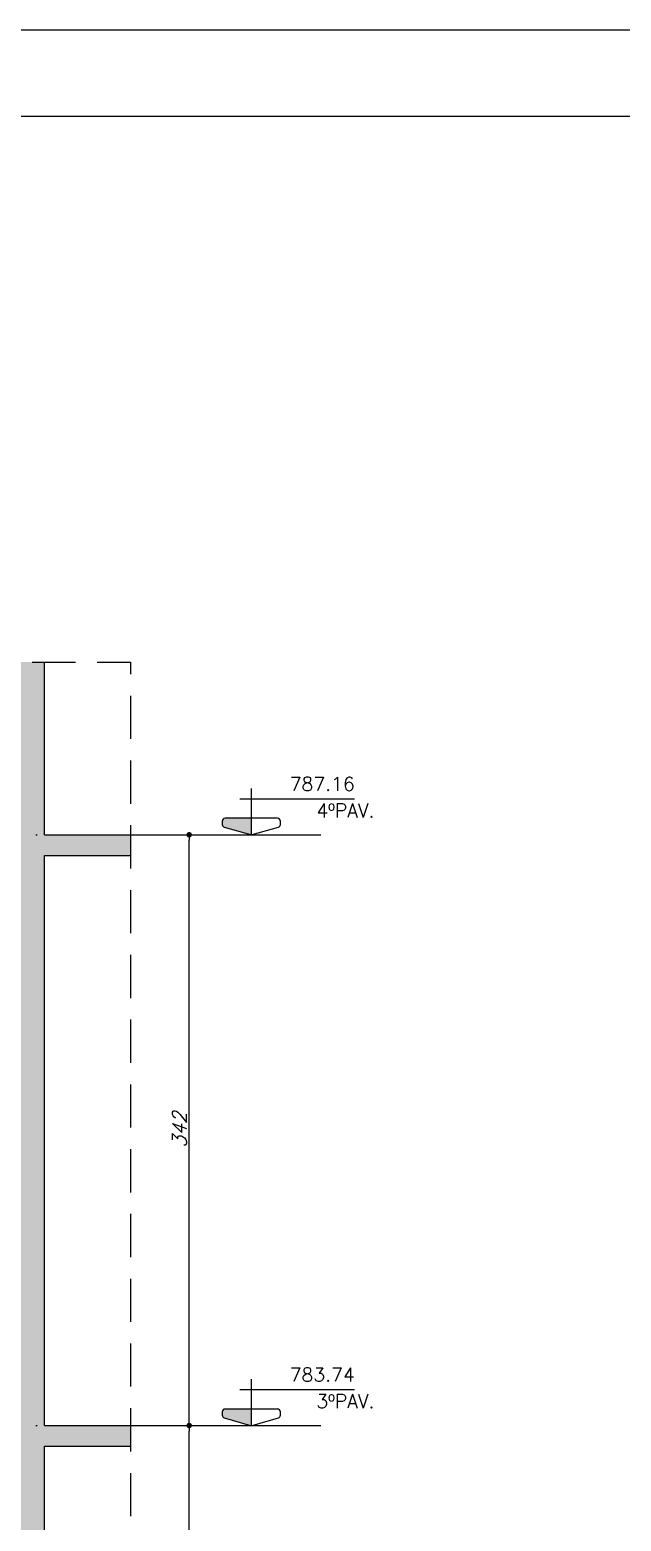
# Model space of a CAD drawing. Extents: x 0 to 6870, y 0 to 4205.
# Drawn here: x 1211 to 1553, y 3342 to 4205 of the extents above; entities that cross this region are included whole.
import ezdxf
from ezdxf.enums import TextEntityAlignment as Align

# ---------------------------------------------------------------- set-up
doc = ezdxf.new("R2010")
doc.units = 0
doc.header["$LTSCALE"] = 50
doc.header["$MEASUREMENT"] = 0
doc.linetypes.add('DASHED', pattern=[0.75, 0.5, -0.25])
doc.linetypes.add('DIVIDE2', pattern=[0.625, 0.25, -0.125, 0, -0.125, 0, -0.125])
doc.layers.get('0').update_dxf_attribs({"linetype": 'CONTINUOUS'})
doc.layers.get('DEFPOINTS').update_dxf_attribs({"linetype": 'CONTINUOUS'})
for name, color, linetype in [('F-AUX-RED', 1, 'CONTINUOUS'), ('F-CORTE', 4, 'CONTINUOUS'), ('F-COTAS', 106, 'CONTINUOUS'), ('F-EIXOS-DET', 1, 'CONTINUOUS'), ('F-MARGEM', 1, 'CONTINUOUS'), ('F-NÍVEL-VISTA', 2, 'CONTINUOUS'), ('F-SOLIDO', 71, 'CONTINUOUS'), ('F-TEXTO', 6, 'CONTINUOUS')]:
    doc.layers.add(name, color=color, linetype=linetype)
doc.styles.add('CP-TEXT-INCL', font='romans.shx', dxfattribs={"oblique": 20})
doc.styles.add('MCP', font='romans.shx')
doc.dimstyles.new('CP-COTAS-50', dxfattribs={"dimscale": 0.64, "dimtxt": 12.5, "dimasz": 5, "dimexe": 5, "dimexo": 5, "dimgap": 2.5, "dimtad": 1, "dimdec": 1, "dimdsep": 46, "dimtxsty": 'CP-TEXT-INCL', "dimblk1": 'DOT', "dimblk2": 'DOT', "dimsah": 1, "dimcen": 9, "dimclrd": 256, "dimclre": 256, "dimclrt": 256, "dimadec": 0, "dimazin": 0, "dimtfac": 1, "dimtdec": 1, "dimtmove": 2, "dimatfit": 3, "dimldrblk": 'DOT', "dimfxl": 5, "dimtolj": 1, "dimarcsym": 0})

# ---------------------------------------------------------------- blocks, each defined once
blk = doc.blocks.new('A0-1L')
at = {"layer": 'F-MARGEM', "color": 2}
blk.add_line((0, 84.1), (137.4, 84.1), dxfattribs=at)
blk.add_lwpolyline([(0, 84.1), (137.4, 84.1), (137.4, 0), (0, 0)], close=True, dxfattribs=at)
at = {"layer": 'F-MARGEM', "color": 7}
blk.add_lwpolyline([(2.5, 83.1), (136.4, 83.1), (136.4, 1), (2.5, 1)], close=True, dxfattribs=at)
blk = doc.blocks.new('_DOT')
at = {"color": 0, "linetype": 'ByBlock'}
blk.add_line((-0.5, 0), (-1, 0), dxfattribs=at)
at = {"color": 0, "linetype": 'ByBlock', "const_width": 0.5}
blk.add_lwpolyline([(-0.25, 0, 1), (0.25, 0, 1)], format="xyb", close=True, dxfattribs=at)
blk = doc.blocks.new('*D503')
at = {"layer": 'DEFPOINTS', "color": 0, "linetype": 'Continuous', "transparency": 16777216}
for p in [(1303.3, 3397), (1303.3, 3397), (1303.3, 3055)]:
    blk.add_point(p, dxfattribs=at)
at = {"layer": 'F-COTAS', "linetype": 'Continuous', "lineweight": -2, "transparency": 16777216}
blk.add_line((1303.3, 3058.2), (1303.3, 3393.8), dxfattribs=at)
at = {"layer": 'F-COTAS', "linetype": 'Continuous', "lineweight": -2, "transparency": 16777216, "xscale": 3.2, "yscale": 3.2, "zscale": 3.2}
for p, rotation in [((1303.3, 3397), 90), ((1303.3, 3055), 270)]:
    blk.add_blockref('_DOT', p, dxfattribs=dict(at, rotation=rotation))
at = {"layer": 'F-COTAS', "linetype": 'Continuous', "transparency": 16777216, "insert": (1297.7, 3226), "char_height": 8, "attachment_point": 5, "rotation": 90, "style": 'CP-TEXT-INCL'}
blk.add_mtext('\\A1;342', dxfattribs=at)
blk = doc.blocks.new('*D522')
at = {"layer": 'DEFPOINTS', "color": 0, "linetype": 'Continuous', "transparency": 16777216}
for p in [(1303.3, 3739), (1303.3, 3739), (1303.3, 3397)]:
    blk.add_point(p, dxfattribs=at)
at = {"layer": 'F-COTAS', "linetype": 'Continuous', "lineweight": -2, "transparency": 16777216}
blk.add_line((1303.3, 3400.2), (1303.3, 3735.8), dxfattribs=at)
at = {"layer": 'F-COTAS', "linetype": 'Continuous', "lineweight": -2, "transparency": 16777216, "xscale": 3.2, "yscale": 3.2, "zscale": 3.2}
for p, rotation in [((1303.3, 3739), 90), ((1303.3, 3397), 270)]:
    blk.add_blockref('_DOT', p, dxfattribs=dict(at, rotation=rotation))
at = {"layer": 'F-COTAS', "linetype": 'Continuous', "transparency": 16777216, "insert": (1297.7, 3568), "char_height": 8, "attachment_point": 5, "rotation": 90, "style": 'CP-TEXT-INCL'}
blk.add_mtext('\\A1;342', dxfattribs=at)
blk = doc.blocks.new('Nível - Vista')
at = {"layer": 'F-NÍVEL-VISTA'}
blk.add_hatch(color=71, dxfattribs=at).paths.add_polyline_path([(0, 0.238), (-0.38, 0.238, 0.414214), (-0.42, 0.198), (-0.42, 0.148, 0.331206), (-0.391, 0.11), (-0.011, 0.002, 0.072993), (0, 0)])
at = {"layer": 'F-NÍVEL-VISTA', "color": 2}
for p, q in [((0, 0.67), (0, 0)), ((-0.168, 0.521), (1.493, 0.521))]:
    blk.add_line(p, q, dxfattribs=at)
blk.add_lwpolyline([(-0.011, 0.002, 0.146769), (0.011, 0.002), (0.391, 0.11, 0.331206), (0.42, 0.148), (0.42, 0.198, 0.414214), (0.38, 0.238), (-0.38, 0.238, 0.414214), (-0.42, 0.198), (-0.42, 0.148, 0.331206), (-0.391, 0.11), (-0.011, 0.002, 0.146769), (0.011, 0.002)], format="xyb", dxfattribs=at)
at = {"layer": 'F-TEXTO', "color": 3, "style": 'MCP'}
for tag, p in [('NÍVEL', (1.026, 0.636)), ('NÍVEL_DETALHE', (1.02, 0.186))]:
    blk.add_attdef(tag, text='', height=0.2, dxfattribs=at).set_placement(p, align=Align.CENTER)

msp = doc.modelspace()

# ---------------------------------------------------------------- hatches: boundary and pattern name
at = {"layer": 'F-SOLIDO', "linetype": 'Continuous'}
h = msp.add_hatch(color=256, dxfattribs=at)
h.dxf.hatch_style = 1
h.paths.add_polyline_path([(1134.5, 3743), (870.72, 3743), (870.72, 3728), (1120.5, 3728), (1120.5, 3699), (1134.5, 3699)])
h.paths.add_polyline_path([(1219.5, 3727), (1269.5, 3727), (1269.5, 3739), (1219.5, 3739), (1219.5, 3839), (1194.5, 3839), (1194.5, 1169), (1219.5, 1169), (1219.5, 1517), (1269.5, 1517), (1269.5, 1527), (1219.5, 1527), (1219.5, 1731), (1269.5, 1731), (1269.5, 1743), (1219.5, 1743), (1219.5, 2053), (1269.5, 2053), (1269.5, 2067), (1219.5, 2067), (1219.5, 2359), (1269.5, 2359), (1269.5, 2373), (1219.5, 2373), (1219.5, 2701), (1269.5, 2701), (1269.5, 2713), (1219.5, 2713), (1219.5, 3043), (1269.5, 3043), (1269.5, 3055), (1219.5, 3055), (1219.5, 3385), (1269.5, 3385), (1269.5, 3397), (1219.5, 3397)])

# ---------------------------------------------------------------- linework, layer by layer
at = {"layer": 'F-AUX-RED', "color": 1, "linetype": 'DASHED'}
msp.add_line((1269.5, 1057), (1269.5, 3839), dxfattribs=at)
msp.add_lwpolyline([(425, 3839), (1269.5, 3839)], dxfattribs=at)
at = {"layer": 'F-CORTE', "linetype": 'Continuous'}
for p, q in [((1219.5, 3739), (1219.5, 3839)), ((1219.5, 3397), (1219.5, 3727)), ((1219.5, 3055), (1219.5, 3385))]:
    msp.add_line(p, q, dxfattribs=at)
for points in [[(1219.5, 3739), (1269.5, 3739)], [(1219.5, 3727), (1269.5, 3727)], [(1219.5, 3397), (1269.5, 3397)], [(1219.5, 3385), (1269.5, 3385)]]:
    msp.add_lwpolyline(points, dxfattribs=at)
at = {"layer": 'F-EIXOS-DET', "color": 252, "linetype": 'DIVIDE2', "ltscale": 2}
for points in [[(425, 3739), (1269.5, 3739)], [(425, 3397), (1269.5, 3397)]]:
    msp.add_lwpolyline(points, dxfattribs=at)
at = {"layer": 'F-EIXOS-DET'}
for points in [[(1269.5, 3739), (1379.5, 3739)], [(1269.5, 3397), (1379.5, 3397)]]:
    msp.add_lwpolyline(points, dxfattribs=at)

# ---------------------------------------------------------------- block references
at = {"layer": 'F-MARGEM', "xscale": 50, "yscale": 50, "zscale": 50}
msp.add_blockref('A0-1L', (0, 0), dxfattribs=at)
at = {"layer": 'F-NÍVEL-VISTA', "linetype": 'Continuous', "xscale": 40, "yscale": 40, "zscale": 40}
for p, values in [((1339.25, 3739), {'NÍVEL': '787.16'}), ((1339.25, 3397), {'NÍVEL': '783.74'})]:
    msp.add_blockref('Nível - Vista', p, dxfattribs=at).add_auto_attribs(values)

# ---------------------------------------------------------------- texts
at = {"layer": 'F-TEXTO', "color": 3, "style": 'MCP'}
for s, p in [('4ºPAV.', (1393.72, 3749.07)), ('3ºPAV.', (1393.72, 3407.07))]:
    msp.add_text(s, height=8, dxfattribs=at).set_placement(p, align=Align.CENTER)

# ---------------------------------------------------------------- dimensions: what is measured, and where the dimension line sits
at = {"layer": 'F-COTAS', "linetype": 'Continuous'}
for base, p1, p2, picture, middle in [((1303.3, 3739), (1303.3, 3397), (1303.3, 3739), '*D522', (1297.7, 3568)), ((1303.3, 3397), (1303.3, 3055), (1303.3, 3397), '*D503', (1297.7, 3226))]:
    dim = msp.add_linear_dim(base=base, p1=p1, p2=p2, angle=90, dimstyle='CP-COTAS-50', dxfattribs=at)
    dim.commit()
    dim.dimension.update_dxf_attribs({"geometry": picture, "text_midpoint": middle})

doc.saveas('drawing.dxf')
